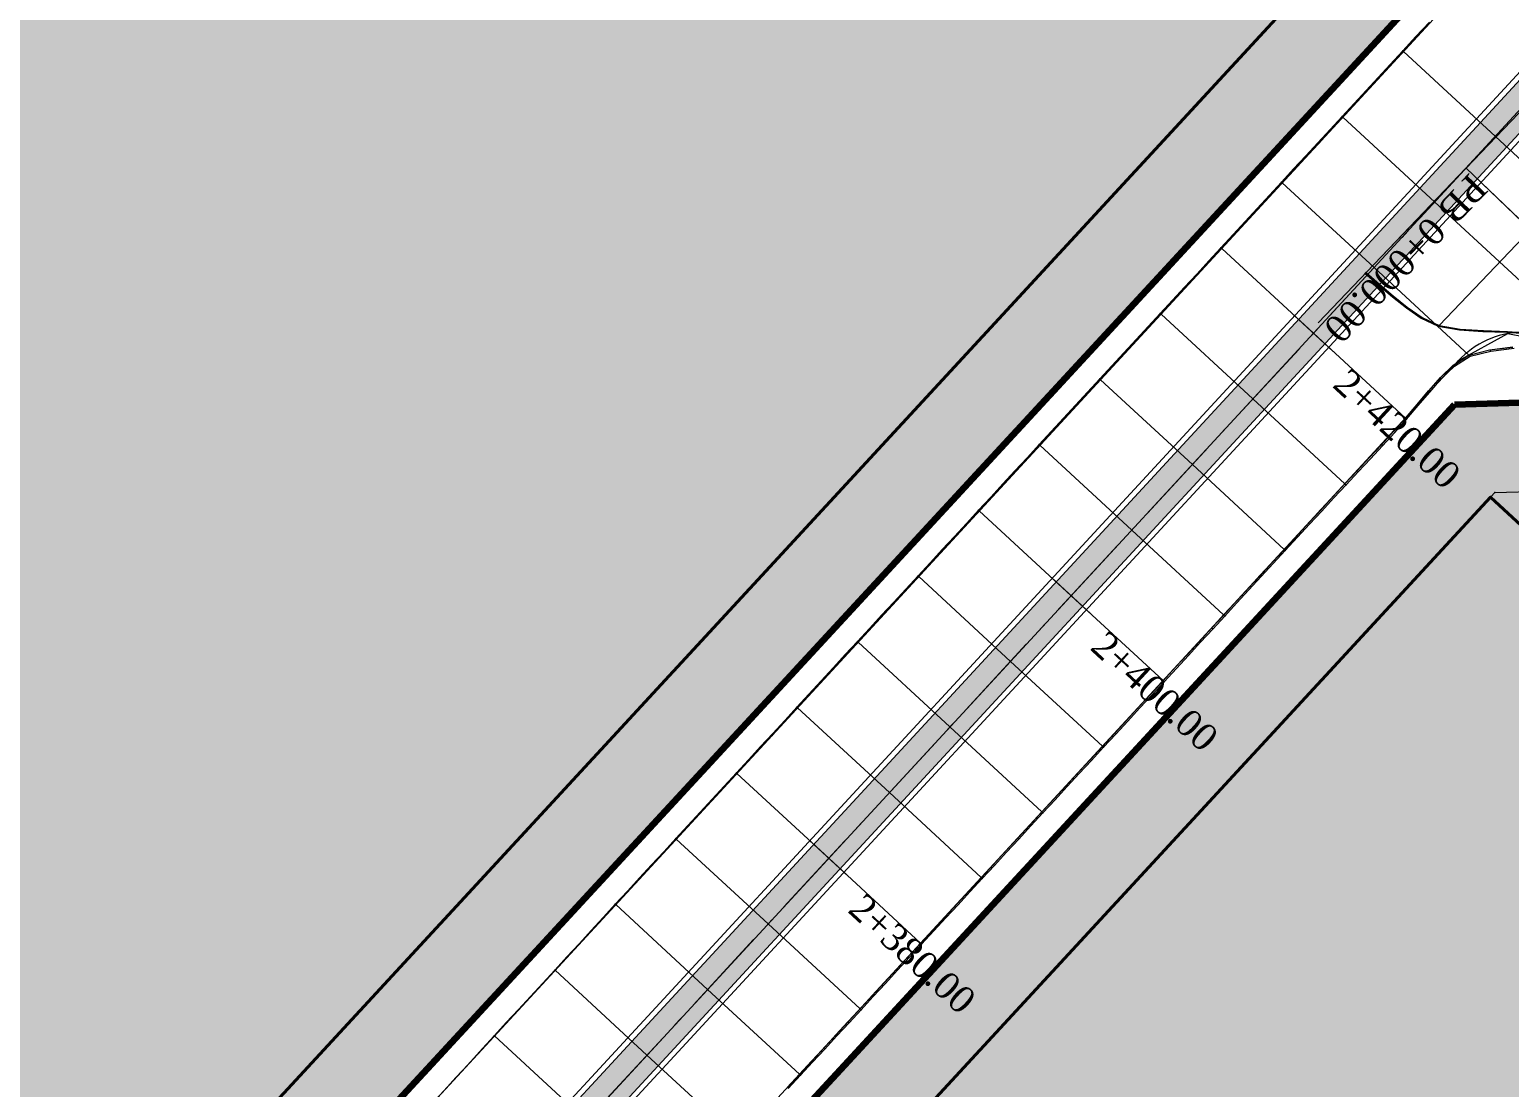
# Model space of a CAD drawing. Header units: metres. Extents: x 478603 to 489313, y 4282657 to 4289463.
# Drawn here: x 480173.4 to 480256.2, y 4286825.9 to 4286885.1 of the extents above; entities that cross this region are included whole.
import ezdxf

# ---------------------------------------------------------------- set-up
doc = ezdxf.new("R2010")
doc.units = ezdxf.units.M
for name, color, linetype, lineweight in [('ADAKENARI', 18, 'Continuous', 0), ('EKS_2', 5, 'Continuous', 0), ('EKS_6', 5, 'Continuous', 0), ('EKSENLER', 3, 'Continuous', 0), ('HDA_2', 30, 'Continuous', 0), ('HDA_6', 30, 'Continuous', 0), ('HDO_2', 30, 'Continuous', 0), ('KALDIRIM', 11, 'Continuous', 0), ('KYA_2', 1, 'Continuous', 20), ('KYA_6', 1, 'Continuous', 20), ('KYO_2', 1, 'Continuous', 20), ('P_ALAN', 143, 'Continuous', 0), ('P_U_KNL', 143, 'Continuous', 0), ('PARSEL_ALAN', 254, 'Continuous', 0), ('PARSEL_SERA_ALAN', 9, 'Continuous', 40), ('PL_ALİNMAN', 1, 'Continuous', 0), ('PL_ENKESIT', 1, 'Continuous', 0), ('PL_KM', 4, 'Continuous', 0), ('PL_KMYAZI', 30, 'Continuous', 0), ('PL_TOTFKM', 7, 'Continuous', 0), ('RAKORDMAN', 3, 'Continuous', 0), ('SEV_KYA_HDA', 3, 'Continuous', 0), ('SEV_KYO_HDO', 3, 'Continuous', 0), ('SNR_YAPIYAK', 18, 'Continuous', 0), ('YKA_2', 33, 'Continuous', 0), ('YKA_6', 33, 'Continuous', 0), ('YKO_2', 33, 'Continuous', 0)]:
    doc.layers.add(name, color=color, linetype=linetype, lineweight=lineweight)
doc.styles.get("Standard").update_dxf_attribs({"font": 'times.ttf'})

msp = doc.modelspace()

# ---------------------------------------------------------------- hatches: boundary and pattern name
at = {"layer": 'P_ALAN'}
msp.add_hatch(color=256, dxfattribs=at).paths.add_polyline_path([(479966.483, 4286601.829), (479972.056, 4286602.26), (479977.621, 4286603.093), (479983.113, 4286604.319), (479988.503, 4286605.933), (479993.765, 4286607.926), (479998.872, 4286610.289), (480003.797, 4286613.01), (480008.517, 4286616.074), (480013.006, 4286619.467), (480017.243, 4286623.17), (480021.217, 4286627.178), (480093.779, 4286705.763), (480549.809, 4287199.572), (480551.173, 4287201.101), (480552.477, 4287202.669), (480553.727, 4287204.282), (480554.92, 4287205.937), (480556.055, 4287207.632), (480557.131, 4287209.365), (480558.146, 4287211.135), (480559.099, 4287212.939), (480560.883, 4287212.034), (480560.88, 4287212.027), (480559.898, 4287210.17), (480558.848, 4287208.34), (480557.736, 4287206.548), (480556.562, 4287204.795), (480555.329, 4287203.084), (480554.037, 4287201.417), (480552.688, 4287199.795), (480551.29, 4287198.228), (480095.248, 4286704.406), (480022.662, 4286625.795), (480018.612, 4286621.711), (480014.269, 4286617.914), (480009.666, 4286614.435), (480004.827, 4286611.294), (479999.776, 4286608.504), (479994.54, 4286606.081), (479989.145, 4286604.037), (479983.618, 4286602.382), (479977.987, 4286601.125), (479972.281, 4286600.272), (479966.534, 4286599.827)])
msp.add_hatch(color=256, dxfattribs=at).paths.add_polyline_path([(479966.483, 4286601.829), (479972.056, 4286602.26), (479977.621, 4286603.093), (479983.113, 4286604.319), (479988.503, 4286605.933), (479993.765, 4286607.926), (479998.872, 4286610.289), (480003.797, 4286613.01), (480008.517, 4286616.074), (480013.006, 4286619.467), (480017.243, 4286623.17), (480021.217, 4286627.178), (480093.779, 4286705.763), (480549.809, 4287199.572), (480551.173, 4287201.101), (480552.477, 4287202.669), (480553.727, 4287204.282), (480554.92, 4287205.937), (480556.055, 4287207.632), (480557.131, 4287209.365), (480558.146, 4287211.135), (480559.099, 4287212.939), (480560.883, 4287212.034), (480560.88, 4287212.027), (480559.898, 4287210.17), (480558.848, 4287208.34), (480557.736, 4287206.548), (480556.562, 4287204.795), (480555.329, 4287203.084), (480554.037, 4287201.417), (480552.688, 4287199.795), (480551.29, 4287198.228), (480095.248, 4286704.406), (480022.662, 4286625.795), (480018.612, 4286621.711), (480014.269, 4286617.914), (480009.666, 4286614.435), (480004.827, 4286611.294), (479999.776, 4286608.504), (479994.54, 4286606.081), (479989.145, 4286604.037), (479983.618, 4286602.382), (479977.987, 4286601.125), (479972.281, 4286600.272), (479966.534, 4286599.827)])
at = {"layer": 'PARSEL_ALAN'}
for points in [[(480078.311, 4286699.837), (479971.142, 4286804.883), (480142.648, 4286990.601), (480251.027, 4286886.865), (480240.849, 4286875.844)], [(480169.869, 4286557.575), (480063.817, 4286659.084), (480253.132, 4286864.087), (480260.136, 4286864.303), (480362.619, 4286766.297)]]:
    msp.add_hatch(color=256, dxfattribs=at).paths.add_polyline_path(points)
at = {"layer": 'PARSEL_SERA_ALAN'}
for points in [[(480081.196, 4286710.331), (479978.344, 4286805.312), (480141.169, 4286981.63), (480174.229, 4286951.1), (480244.021, 4286886.649), (480237.508, 4286879.596)], [(480353.89, 4286767.722), (480170.712, 4286569.365), (480071.974, 4286660.547), (480255.152, 4286858.905)]]:
    msp.add_hatch(color=256, dxfattribs=at).paths.add_polyline_path(points)

# ---------------------------------------------------------------- linework, layer by layer
at = {"layer": 'ADAKENARI', "lineweight": 200}
for p, q in [((480251.027, 4286886.865), (480018.861, 4286635.461)), ((480010.797, 4286601.67), (480253.132, 4286864.087))]:
    msp.add_line(p, q, dxfattribs=at)
at = {"layer": 'ADAKENARI', "lineweight": 100}
msp.add_line((480253.132, 4286864.087), (480260.136, 4286864.303), dxfattribs=at)
at = {"layer": 'EKS_2'}
for p in [(480255.418, 4286879.091, 960.669), (480252.026, 4286875.418, 960.596), (480248.634, 4286871.745, 960.524), (480245.242, 4286868.071, 960.452), (480241.849, 4286864.398, 960.38), (480238.457, 4286860.725, 960.308), (480235.065, 4286857.051, 960.235), (480231.673, 4286853.378, 960.163), (480228.281, 4286849.705, 960.091), (480224.888, 4286846.032, 960.019), (480221.496, 4286842.358, 959.947), (480218.104, 4286838.685, 959.874), (480214.712, 4286835.012, 959.802), (480211.32, 4286831.338, 959.73), (480207.927, 4286827.665, 959.658)]:
    msp.add_point(p, dxfattribs=at)
at = {"layer": 'EKS_6'}
msp.add_point((480253.776, 4286877.312, 960.63), dxfattribs=at)
at = {"layer": 'EKSENLER'}
for p, q in [((480022.239, 4286626.59), (480259.349, 4286883.348)), ((480253.776, 4286877.312), (480495.802, 4286645.653))]:
    msp.add_line(p, q, dxfattribs=at)
at = {"layer": 'HDA_2'}
msp.add_polyline3d([(480215.791, 4286825.848, 959.525), (480216.47, 4286826.583, 959.54), (480217.148, 4286827.317, 959.554), (480217.826, 4286828.052, 959.569), (480218.505, 4286828.787, 959.583), (480219.183, 4286829.521, 959.598), (480219.862, 4286830.256, 959.612), (480220.54, 4286830.991, 959.627), (480221.219, 4286831.725, 959.641), (480221.897, 4286832.46, 959.655), (480222.576, 4286833.195, 959.67), (480223.254, 4286833.929, 959.684), (480223.932, 4286834.664, 959.699), (480224.611, 4286835.398, 959.713), (480225.289, 4286836.133, 959.728), (480225.968, 4286836.868, 959.742), (480226.646, 4286837.602, 959.757), (480227.325, 4286838.337, 959.771), (480228.003, 4286839.072, 959.785), (480228.681, 4286839.806, 959.8), (480229.36, 4286840.541, 959.814), (480230.038, 4286841.276, 959.829), (480230.717, 4286842.01, 959.843), (480231.395, 4286842.745, 959.858), (480232.074, 4286843.48, 959.872), (480232.752, 4286844.214, 959.886), (480233.431, 4286844.949, 959.901), (480234.109, 4286845.684, 959.915), (480234.787, 4286846.418, 959.93), (480235.466, 4286847.153, 959.944), (480236.144, 4286847.888, 959.959), (480236.823, 4286848.622, 959.973), (480237.501, 4286849.357, 959.988), (480238.18, 4286850.092, 960.002), (480238.858, 4286850.826, 960.016), (480239.536, 4286851.561, 960.031), (480240.215, 4286852.296, 960.045), (480240.893, 4286853.03, 960.06), (480241.572, 4286853.765, 960.074), (480242.25, 4286854.499, 960.089), (480242.929, 4286855.234, 960.103), (480243.607, 4286855.969, 960.118), (480244.285, 4286856.704, 960.132), (480244.963, 4286857.439, 960.146), (480245.641, 4286858.174, 960.161), (480246.32, 4286858.909, 960.175), (480246.999, 4286859.642, 960.19), (480247.681, 4286860.374, 960.204), (480248.364, 4286861.104, 960.219), (480249.046, 4286861.836, 960.233), (480249.724, 4286862.571, 960.247), (480250.391, 4286863.315, 960.262), (480251.041, 4286864.076, 960.275), (480251.687, 4286864.841, 960.289), (480252.35, 4286865.589, 960.302), (480253.068, 4286866.287, 960.316), (480253.94, 4286866.844, 960.33), (480255.096, 4286867.14, 960.329), (480256.399, 4286867.3, 960.328)], dxfattribs=at)
for p in [(480253.94, 4286866.844, 960.33), (480250.391, 4286863.315, 960.262), (480246.999, 4286859.642, 960.19), (480243.607, 4286855.969, 960.118), (480240.215, 4286852.296, 960.045), (480236.823, 4286848.622, 959.973), (480233.431, 4286844.949, 959.901), (480230.038, 4286841.276, 959.829), (480226.646, 4286837.602, 959.757), (480223.254, 4286833.929, 959.684), (480219.862, 4286830.256, 959.612), (480216.47, 4286826.583, 959.54)]:
    msp.add_point(p, dxfattribs=at)
at = {"layer": 'HDA_6'}
msp.add_polyline3d([(480248.175, 4286871.461, 960.418), (480248.933, 4286870.807, 960.456), (480249.698, 4286870.16, 960.493), (480250.479, 4286869.529, 960.531), (480251.306, 4286868.948, 960.569), (480252.26, 4286868.498, 960.608), (480253.446, 4286868.291, 960.657), (480254.754, 4286868.211, 960.709), (480256.09, 4286868.161, 960.763), (480257.394, 4286868.077, 960.815)], dxfattribs=at)
for p in [(480248.175, 4286871.461, 960.418), (480252.26, 4286868.498, 960.608)]:
    msp.add_point(p, dxfattribs=at)
at = {"layer": 'HDO_2'}
msp.add_polyline3d([(480198.356, 4286827.633, 959.417), (480199.385, 4286828.748, 959.396), (480200.064, 4286829.482, 959.41), (480200.742, 4286830.217, 959.424), (480201.421, 4286830.952, 959.439), (480202.099, 4286831.686, 959.453), (480202.777, 4286832.421, 959.468), (480203.456, 4286833.156, 959.482), (480204.134, 4286833.89, 959.497), (480204.813, 4286834.625, 959.511), (480205.491, 4286835.36, 959.525), (480206.17, 4286836.094, 959.54), (480206.848, 4286836.829, 959.554), (480207.527, 4286837.564, 959.569), (480208.205, 4286838.298, 959.583), (480208.883, 4286839.033, 959.598), (480209.562, 4286839.768, 959.612), (480210.24, 4286840.502, 959.627), (480210.919, 4286841.237, 959.641), (480211.597, 4286841.972, 959.655), (480212.276, 4286842.706, 959.67), (480212.954, 4286843.441, 959.684), (480213.632, 4286844.176, 959.699), (480214.311, 4286844.91, 959.713), (480214.989, 4286845.645, 959.728), (480215.668, 4286846.379, 959.742), (480216.346, 4286847.114, 959.757), (480217.025, 4286847.849, 959.771), (480217.703, 4286848.583, 959.785), (480218.382, 4286849.318, 959.8), (480219.06, 4286850.053, 959.814), (480219.738, 4286850.787, 959.829), (480220.417, 4286851.522, 959.843), (480221.095, 4286852.257, 959.858), (480221.774, 4286852.991, 959.872), (480222.452, 4286853.726, 959.886), (480223.131, 4286854.461, 959.901), (480223.809, 4286855.195, 959.915), (480224.487, 4286855.93, 959.93), (480225.166, 4286856.665, 959.944), (480225.844, 4286857.399, 959.959), (480226.523, 4286858.134, 959.973), (480227.201, 4286858.869, 959.988), (480227.88, 4286859.603, 960.002), (480228.558, 4286860.338, 960.016), (480229.237, 4286861.073, 960.031), (480229.915, 4286861.807, 960.045), (480230.593, 4286862.542, 960.06), (480231.272, 4286863.277, 960.074), (480231.95, 4286864.011, 960.089), (480232.629, 4286864.746, 960.103), (480233.307, 4286865.481, 960.118), (480233.986, 4286866.215, 960.132), (480234.664, 4286866.95, 960.146), (480235.343, 4286867.685, 960.161), (480236.021, 4286868.419, 960.175), (480236.699, 4286869.154, 960.19), (480237.378, 4286869.889, 960.204), (480238.056, 4286870.623, 960.219), (480238.735, 4286871.358, 960.233), (480239.413, 4286872.093, 960.247), (480240.092, 4286872.827, 960.262), (480240.77, 4286873.562, 960.276), (480241.448, 4286874.296, 960.291), (480242.127, 4286875.031, 960.305), (480242.805, 4286875.765, 960.32), (480243.484, 4286876.5, 960.334), (480244.163, 4286877.236, 960.349), (480244.843, 4286877.972, 960.363), (480245.522, 4286878.707, 960.378), (480246.2, 4286879.442, 960.392), (480246.876, 4286880.174, 960.406), (480247.547, 4286880.901, 960.421), (480248.217, 4286881.626, 960.435), (480248.889, 4286882.353, 960.449), (480249.568, 4286883.089, 960.464), (480250.268, 4286883.847, 960.479), (480251.006, 4286884.646, 960.494), (480251.758, 4286885.46, 960.51)], dxfattribs=at)
for p in [(480250.268, 4286883.847, 960.479), (480246.876, 4286880.174, 960.406), (480243.484, 4286876.5, 960.334), (480240.092, 4286872.827, 960.262), (480236.699, 4286869.154, 960.19), (480233.307, 4286865.481, 960.118), (480229.915, 4286861.807, 960.045), (480226.523, 4286858.134, 959.973), (480223.131, 4286854.461, 959.901), (480219.738, 4286850.787, 959.829), (480216.346, 4286847.114, 959.757), (480212.954, 4286843.441, 959.684), (480209.562, 4286839.768, 959.612), (480206.17, 4286836.094, 959.54), (480202.777, 4286832.421, 959.468), (480199.385, 4286828.748, 959.396)]:
    msp.add_point(p, dxfattribs=at)
at = {"layer": 'KALDIRIM'}
for p, q in [((480017.096, 4286631.339), (480254.207, 4286888.097)), ((480010.828, 4286603.916), (480253.344, 4286866.528))]:
    msp.add_line(p, q, dxfattribs=at)
msp.add_arc((480257.017, 4286863.135), 5, 46.25374, 137.27827, dxfattribs=at)
at = {"layer": 'KYA_2'}
msp.add_polyline3d([(480215.84, 4286825.803, 960.19), (480216.521, 4286826.535, 960.235), (480217.2, 4286827.269, 960.259), (480217.88, 4286828.003, 960.282), (480218.559, 4286828.737, 960.306), (480219.238, 4286829.471, 960.33), (480219.916, 4286830.206, 960.353), (480220.594, 4286830.941, 960.354), (480221.271, 4286831.677, 960.355), (480221.948, 4286832.412, 960.356), (480222.626, 4286833.148, 960.357), (480223.303, 4286833.883, 960.358), (480223.982, 4286834.618, 960.38), (480224.661, 4286835.352, 960.401), (480225.34, 4286836.086, 960.422), (480226.019, 4286836.82, 960.444), (480226.698, 4286837.554, 960.465), (480227.377, 4286838.288, 960.49), (480228.057, 4286839.022, 960.516), (480228.736, 4286839.756, 960.541), (480229.415, 4286840.49, 960.567), (480230.094, 4286841.224, 960.592), (480230.773, 4286841.958, 960.609), (480231.452, 4286842.693, 960.626), (480232.13, 4286843.427, 960.643), (480232.809, 4286844.162, 960.66), (480233.488, 4286844.896, 960.677), (480234.166, 4286845.631, 960.699), (480234.845, 4286846.365, 960.72), (480235.525, 4286847.099, 960.742), (480236.204, 4286847.833, 960.763), (480236.882, 4286848.567, 960.784), (480237.561, 4286849.302, 960.794), (480238.239, 4286850.037, 960.805), (480238.917, 4286850.772, 960.815), (480239.595, 4286851.507, 960.825), (480240.273, 4286852.242, 960.835), (480240.951, 4286852.977, 960.839), (480241.628, 4286853.713, 960.844), (480242.306, 4286854.448, 960.849), (480242.983, 4286855.184, 960.853), (480243.661, 4286855.919, 960.858), (480244.341, 4286856.653, 960.892), (480245.02, 4286857.386, 960.927), (480245.7, 4286858.12, 960.961), (480246.38, 4286858.853, 960.995), (480247.061, 4286859.585, 961.03), (480247.743, 4286860.316, 961.044), (480248.426, 4286861.047, 961.057), (480249.108, 4286861.779, 961.071), (480249.785, 4286862.514, 961.085), (480250.453, 4286863.259, 961.099), (480251.102, 4286864.02, 961.115), (480251.748, 4286864.784, 961.13), (480252.411, 4286865.533, 961.145), (480253.129, 4286866.231, 961.161), (480254.003, 4286866.787, 961.176), (480255.162, 4286867.079, 961.232), (480256.469, 4286867.235, 961.294)], dxfattribs=at)
for p in [(480254.003, 4286866.787, 961.176), (480250.453, 4286863.259, 961.099), (480247.061, 4286859.585, 961.03), (480243.661, 4286855.919, 960.858), (480240.273, 4286852.242, 960.835), (480236.882, 4286848.567, 960.784), (480233.488, 4286844.896, 960.677), (480230.094, 4286841.224, 960.592), (480226.698, 4286837.554, 960.465), (480223.303, 4286833.883, 960.358), (480219.916, 4286830.206, 960.353), (480216.521, 4286826.535, 960.235)]:
    msp.add_point(p, dxfattribs=at)
at = {"layer": 'KYA_6'}
msp.add_polyline3d([(480248.135, 4286871.42, 960.992), (480248.895, 4286870.767, 961.012), (480249.661, 4286870.121, 961.033), (480250.443, 4286869.492, 961.053), (480251.272, 4286868.912, 961.074), (480252.226, 4286868.463, 961.095), (480253.413, 4286868.256, 961.149), (480254.72, 4286868.175, 961.208), (480256.055, 4286868.125, 961.268), (480257.359, 4286868.04, 961.326)], dxfattribs=at)
for p in [(480248.135, 4286871.42, 960.992), (480252.226, 4286868.463, 961.095)]:
    msp.add_point(p, dxfattribs=at)
at = {"layer": 'KYO_2'}
msp.add_polyline3d([(480196.103, 4286825.179, 959.375), (480196.756, 4286825.89, 959.388), (480197.41, 4286826.603, 959.399), (480198.064, 4286827.315, 959.411), (480198.721, 4286828.03, 959.424), (480199.382, 4286828.75, 959.436), (480200.054, 4286829.481, 959.467), (480200.731, 4286830.216, 959.498), (480201.41, 4286830.954, 959.529), (480202.09, 4286831.692, 959.56), (480202.768, 4286832.429, 959.591), (480203.446, 4286833.166, 959.626), (480204.123, 4286833.902, 959.66), (480204.8, 4286834.638, 959.695), (480205.476, 4286835.374, 959.73), (480206.153, 4286836.11, 959.764), (480206.831, 4286836.845, 959.788), (480207.508, 4286837.58, 959.812), (480208.186, 4286838.316, 959.836), (480208.864, 4286839.051, 959.86), (480209.542, 4286839.786, 959.884), (480210.22, 4286840.521, 959.902), (480210.898, 4286841.256, 959.92), (480211.577, 4286841.99, 959.938), (480212.255, 4286842.725, 959.956), (480212.933, 4286843.461, 959.974), (480213.61, 4286844.196, 960.009), (480214.287, 4286844.932, 960.044), (480214.964, 4286845.669, 960.079), (480215.64, 4286846.405, 960.114), (480216.317, 4286847.141, 960.149), (480216.995, 4286847.876, 960.171), (480217.673, 4286848.612, 960.192), (480218.351, 4286849.347, 960.213), (480219.029, 4286850.082, 960.235), (480219.707, 4286850.816, 960.256), (480220.386, 4286851.551, 960.266), (480221.065, 4286852.285, 960.275), (480221.744, 4286853.019, 960.285), (480222.422, 4286853.753, 960.294), (480223.101, 4286854.488, 960.304), (480223.779, 4286855.223, 960.33), (480224.456, 4286855.959, 960.356), (480225.134, 4286856.694, 960.382), (480225.811, 4286857.43, 960.408), (480226.489, 4286858.165, 960.434), (480227.167, 4286858.9, 960.454), (480227.845, 4286859.636, 960.475), (480228.523, 4286860.371, 960.495), (480229.201, 4286861.106, 960.515), (480229.879, 4286861.841, 960.535), (480230.557, 4286862.576, 960.555), (480231.235, 4286863.311, 960.575), (480231.913, 4286864.046, 960.594), (480232.591, 4286864.781, 960.614), (480233.269, 4286865.516, 960.633), (480233.948, 4286866.25, 960.64), (480234.627, 4286866.984, 960.646), (480235.306, 4286867.718, 960.652), (480235.985, 4286868.452, 960.659), (480236.664, 4286869.186, 960.665), (480237.343, 4286869.921, 960.678), (480238.022, 4286870.655, 960.691), (480238.7, 4286871.39, 960.704), (480239.379, 4286872.124, 960.717), (480240.057, 4286872.859, 960.73), (480240.735, 4286873.594, 960.749), (480241.413, 4286874.329, 960.769), (480242.091, 4286875.064, 960.788), (480242.769, 4286875.799, 960.807), (480243.448, 4286876.534, 960.827), (480244.127, 4286877.27, 960.841), (480244.806, 4286878.005, 960.855), (480245.485, 4286878.741, 960.869), (480246.164, 4286879.475, 960.883), (480246.84, 4286880.207, 960.897), (480247.512, 4286880.934, 960.903), (480248.182, 4286881.658, 960.909), (480248.855, 4286882.385, 960.915), (480249.534, 4286883.12, 960.921), (480250.235, 4286883.877, 960.927), (480250.974, 4286884.676, 960.931), (480251.726, 4286885.489, 960.934)], dxfattribs=at)
for p in [(480250.235, 4286883.877, 960.927), (480246.84, 4286880.207, 960.897), (480243.448, 4286876.534, 960.827), (480240.057, 4286872.859, 960.73), (480236.664, 4286869.186, 960.665), (480233.269, 4286865.516, 960.633), (480229.879, 4286861.841, 960.535), (480226.489, 4286858.165, 960.434), (480223.101, 4286854.488, 960.304), (480219.707, 4286850.816, 960.256), (480216.317, 4286847.141, 960.149), (480212.933, 4286843.461, 959.974), (480209.542, 4286839.786, 959.884), (480206.153, 4286836.11, 959.764), (480202.768, 4286832.429, 959.591), (480199.382, 4286828.75, 959.436)]:
    msp.add_point(p, dxfattribs=at)
at = {"layer": 'P_ALAN'}
for points in [[(480584.192, 4287241.184, 0), (480580.114, 4287238.205, 0), (480576.306, 4287234.889, 0), (480572.796, 4287231.259, 0), (480569.608, 4287227.342, 0), (480566.768, 4287223.166, 0), (480564.284, 4287218.745, 0), (480560.883, 4287212.034, 0), (480560.88, 4287212.027, 0), (480559.898, 4287210.17, 0), (480558.848, 4287208.34, 0), (480557.736, 4287206.548, 0), (480556.562, 4287204.795, 0), (480555.329, 4287203.084, 0), (480554.037, 4287201.417, 0), (480552.688, 4287199.795, 0), (480551.29, 4287198.228, 0), (480095.248, 4286704.406, 0)], [(480584.192, 4287241.184, 0), (480580.114, 4287238.205, 0), (480576.306, 4287234.889, 0), (480572.796, 4287231.259, 0), (480569.608, 4287227.342, 0), (480566.768, 4287223.166, 0), (480564.284, 4287218.745, 0), (480560.883, 4287212.034, 0), (480560.88, 4287212.027, 0), (480559.898, 4287210.17, 0), (480558.848, 4287208.34, 0), (480557.736, 4287206.548, 0), (480556.562, 4287204.795, 0), (480555.329, 4287203.084, 0), (480554.037, 4287201.417, 0), (480552.688, 4287199.795, 0), (480551.29, 4287198.228, 0), (480095.248, 4286704.406, 0)], [(480093.779, 4286705.763, 0), (480549.809, 4287199.572, 0), (480551.173, 4287201.101, 0), (480552.477, 4287202.669, 0), (480553.727, 4287204.282, 0), (480554.92, 4287205.937, 0), (480556.055, 4287207.632, 0), (480557.131, 4287209.365, 0), (480558.146, 4287211.135, 0), (480559.099, 4287212.939, 0), (480558.146, 4287211.135, 0)], [(480093.779, 4286705.763, 0), (480549.809, 4287199.572, 0), (480551.173, 4287201.101, 0), (480552.477, 4287202.669, 0), (480553.727, 4287204.282, 0), (480554.92, 4287205.937, 0), (480556.055, 4287207.632, 0), (480557.131, 4287209.365, 0), (480558.146, 4287211.135, 0), (480559.099, 4287212.939, 0), (480560.883, 4287212.034, 0), (480560.88, 4287212.027, 0), (480559.898, 4287210.17, 0), (480558.848, 4287208.34, 0), (480557.736, 4287206.548, 0), (480556.562, 4287204.795, 0), (480555.329, 4287203.084, 0), (480554.037, 4287201.417, 0), (480552.688, 4287199.795, 0), (480551.29, 4287198.228, 0), (480095.248, 4286704.406, 0)], [(480093.779, 4286705.763, 0), (480549.809, 4287199.572, 0), (480551.173, 4287201.101, 0), (480552.477, 4287202.669, 0), (480553.727, 4287204.282, 0), (480554.92, 4287205.937, 0), (480556.055, 4287207.632, 0), (480557.131, 4287209.365, 0), (480558.146, 4287211.135, 0), (480559.099, 4287212.939, 0), (480560.883, 4287212.034, 0), (480560.88, 4287212.027, 0), (480559.898, 4287210.17, 0), (480558.848, 4287208.34, 0), (480557.736, 4287206.548, 0), (480556.562, 4287204.795, 0), (480555.329, 4287203.084, 0), (480554.037, 4287201.417, 0), (480552.688, 4287199.795, 0), (480551.29, 4287198.228, 0), (480095.248, 4286704.406, 0)], [(480093.779, 4286705.763, 0), (480549.809, 4287199.572, 0), (480551.173, 4287201.101, 0), (480552.477, 4287202.669, 0), (480553.727, 4287204.282, 0), (480554.92, 4287205.937, 0), (480556.055, 4287207.632, 0), (480557.131, 4287209.365, 0), (480558.146, 4287211.135, 0), (480559.099, 4287212.939, 0), (480558.146, 4287211.135, 0)], [(480093.779, 4286705.763, 0), (480549.809, 4287199.572, 0), (480551.173, 4287201.101, 0), (480552.477, 4287202.669, 0), (480553.727, 4287204.282, 0), (480554.92, 4287205.937, 0), (480556.055, 4287207.632, 0), (480557.131, 4287209.365, 0), (480558.146, 4287211.135, 0), (480559.099, 4287212.939, 0), (480560.883, 4287212.034, 0), (480560.88, 4287212.027, 0), (480559.898, 4287210.17, 0), (480558.848, 4287208.34, 0), (480557.736, 4287206.548, 0), (480556.562, 4287204.795, 0), (480555.329, 4287203.084, 0), (480554.037, 4287201.417, 0), (480552.688, 4287199.795, 0), (480551.29, 4287198.228, 0), (480095.248, 4286704.406, 0)], [(480093.779, 4286705.763, 0), (480549.809, 4287199.572, 0), (480551.173, 4287201.101, 0), (480552.477, 4287202.669, 0), (480553.727, 4287204.282, 0), (480554.92, 4287205.937, 0), (480556.055, 4287207.632, 0), (480557.131, 4287209.365, 0), (480558.146, 4287211.135, 0), (480559.099, 4287212.939, 0), (480560.883, 4287212.034, 0), (480560.88, 4287212.027, 0), (480559.898, 4287210.17, 0), (480558.848, 4287208.34, 0), (480557.736, 4287206.548, 0), (480556.562, 4287204.795, 0), (480555.329, 4287203.084, 0), (480554.037, 4287201.417, 0), (480552.688, 4287199.795, 0), (480551.29, 4287198.228, 0), (480095.248, 4286704.406, 0)]]:
    msp.add_polyline3d(points, dxfattribs=at)
at = {"layer": 'P_U_KNL'}
for points in [[(480558.832, 4287213.074, 0), (480557.883, 4287211.28, 0), (480556.873, 4287209.519, 0), (480555.803, 4287207.795, 0), (480554.673, 4287206.108, 0), (480553.486, 4287204.462, 0), (480552.243, 4287202.857, 0), (480550.945, 4287201.297, 0), (480549.587, 4287199.773, 0), (480093.558, 4286705.967, 0), (480021, 4286627.386, 0), (480017.037, 4286623.389, 0), (480012.817, 4286619.699, 0), (480008.344, 4286616.32, 0), (480003.643, 4286613.267, 0), (479998.736, 4286610.557, 0), (479993.649, 4286608.203, 0), (479988.407, 4286606.217, 0), (479983.037, 4286604.609, 0), (479977.566, 4286603.388, 0), (479972.022, 4286602.559, 0), (479966.475, 4286602.13, 0)], [(480559.099, 4287212.939, 0), (480558.146, 4287211.135, 0), (480557.131, 4287209.365, 0), (480556.055, 4287207.632, 0), (480554.92, 4287205.937, 0), (480553.727, 4287204.282, 0), (480552.477, 4287202.669, 0), (480551.173, 4287201.101, 0), (480549.809, 4287199.572, 0), (480093.779, 4286705.763, 0), (480021.217, 4286627.178, 0), (480017.243, 4286623.17, 0), (480013.006, 4286619.467, 0), (480008.517, 4286616.074, 0), (480003.797, 4286613.01, 0), (479998.872, 4286610.289, 0), (479993.765, 4286607.926, 0), (479988.503, 4286605.933, 0), (479983.113, 4286604.319, 0), (479977.621, 4286603.093, 0), (479972.056, 4286602.26, 0), (479966.483, 4286601.829, 0)], [(480559.099, 4287212.939, 0), (480558.146, 4287211.135, 0), (480557.131, 4287209.365, 0), (480556.055, 4287207.632, 0), (480554.92, 4287205.937, 0), (480553.727, 4287204.282, 0), (480552.477, 4287202.669, 0), (480551.173, 4287201.101, 0), (480549.809, 4287199.572, 0), (480093.779, 4286705.763, 0), (480021.217, 4286627.178, 0), (480017.243, 4286623.17, 0), (480013.006, 4286619.467, 0), (480008.517, 4286616.074, 0), (480003.797, 4286613.01, 0), (479998.872, 4286610.289, 0), (479993.765, 4286607.926, 0), (479988.503, 4286605.933, 0), (479983.113, 4286604.319, 0), (479977.621, 4286603.093, 0), (479972.056, 4286602.26, 0), (479966.483, 4286601.829, 0)], [(480560.883, 4287212.034, 0), (480560.88, 4287212.027, 0), (480559.898, 4287210.17, 0), (480558.848, 4287208.34, 0), (480557.736, 4287206.548, 0), (480556.562, 4287204.795, 0), (480555.329, 4287203.084, 0), (480554.037, 4287201.417, 0), (480552.688, 4287199.795, 0), (480551.29, 4287198.228, 0), (480095.248, 4286704.406, 0), (480022.662, 4286625.795, 0), (480018.612, 4286621.711, 0), (480014.269, 4286617.914, 0), (480009.666, 4286614.435, 0), (480004.827, 4286611.294, 0), (479999.776, 4286608.504, 0), (479994.54, 4286606.081, 0), (479989.145, 4286604.037, 0), (479983.618, 4286602.382, 0), (479977.987, 4286601.125, 0), (479972.281, 4286600.272, 0), (479966.534, 4286599.827, 0)], [(480561.151, 4287211.899, 0), (480561.146, 4287211.889, 0), (480560.161, 4287210.025, 0), (480559.106, 4287208.186, 0), (480557.988, 4287206.385, 0), (480556.809, 4287204.624, 0), (480555.569, 4287202.905, 0), (480554.271, 4287201.229, 0), (480552.915, 4287199.599, 0), (480551.512, 4287198.026, 0), (480095.468, 4286704.203, 0), (480022.879, 4286625.588, 0), (480018.818, 4286621.492, 0), (480014.458, 4286617.681, 0), (480009.838, 4286614.19, 0), (480004.981, 4286611.036, 0), (479999.912, 4286608.236, 0), (479994.657, 4286605.804, 0), (479989.241, 4286603.753, 0), (479983.694, 4286602.092, 0), (479978.042, 4286600.83, 0), (479972.315, 4286599.974, 0), (479966.541, 4286599.527, 0)]]:
    msp.add_polyline3d(points, dxfattribs=at)
at = {"layer": 'PARSEL_ALAN'}
for points in [[(480078.311, 4286699.837, 949.453), (479971.142, 4286804.883, 942.48), (480142.648, 4286990.601, 956.037), (480251.027, 4286886.865, 960.694), (480240.849, 4286875.844, 960.745), (480078.311, 4286699.837, 949.453)], [(480078.311, 4286699.837, 0), (479971.142, 4286804.883, 0), (480142.648, 4286990.601, 0), (480251.027, 4286886.865, 0), (480240.849, 4286875.844, 0), (480078.311, 4286699.837, 0)], [(480169.869, 4286557.575, 960.856), (480063.817, 4286659.084, 952.12), (480253.132, 4286864.087, 961.19), (480260.136, 4286864.303, 961.547), (480362.619, 4286766.297, 966.888), (480169.869, 4286557.575, 960.856)], [(480169.869, 4286557.575, 0), (480063.817, 4286659.084, 0), (480253.132, 4286864.087, 0), (480260.136, 4286864.303, 0), (480362.619, 4286766.297, 0), (480169.869, 4286557.575, 0)]]:
    msp.add_polyline3d(points, close=True, dxfattribs=at)
at = {"layer": 'PARSEL_SERA_ALAN'}
for points in [[(480081.196, 4286710.331, 0), (479978.344, 4286805.312, 0), (480141.169, 4286981.63, 0), (480174.229, 4286951.1, 0), (480244.021, 4286886.649, 0), (480237.508, 4286879.596, 0), (480081.196, 4286710.331, 0)], [(480081.196, 4286710.331, 0), (479978.344, 4286805.312, 0), (480141.169, 4286981.63, 0), (480174.229, 4286951.1, 0), (480244.021, 4286886.649, 0), (480237.508, 4286879.596, 0), (480081.196, 4286710.331, 0)], [(480353.89, 4286767.722, 0), (480170.712, 4286569.365, 0), (480071.974, 4286660.547, 0), (480255.152, 4286858.905, 0), (480353.89, 4286767.722, 0)], [(480353.89, 4286767.722, 0), (480170.712, 4286569.365, 0), (480071.974, 4286660.547, 0), (480255.152, 4286858.905, 0), (480353.89, 4286767.722, 0)]]:
    msp.add_polyline3d(points, close=True, dxfattribs=at)
at = {"layer": 'PL_ALİNMAN'}
for p, q in [((480255.283, 4286878.944), (480255.622, 4286879.312)), ((480251.212, 4286874.536), (480254.604, 4286878.21)), ((480253.776, 4286877.312), (480257.388, 4286873.855)), ((480250.194, 4286873.434), (480250.533, 4286873.802)), ((480246.124, 4286869.026), (480249.516, 4286872.7)), ((480245.106, 4286867.924), (480245.445, 4286868.292)), ((480241.035, 4286863.517), (480244.428, 4286867.19)), ((480240.018, 4286862.415), (480240.357, 4286862.782)), ((480235.947, 4286858.007), (480239.339, 4286861.68)), ((480234.929, 4286856.905), (480235.269, 4286857.272)), ((480230.859, 4286852.497), (480234.251, 4286856.17)), ((480229.841, 4286851.395), (480230.18, 4286851.762)), ((480225.77, 4286846.987), (480229.163, 4286850.66)), ((480224.753, 4286845.885), (480225.092, 4286846.252)), ((480220.682, 4286841.477), (480224.074, 4286845.15)), ((480219.665, 4286840.375), (480220.004, 4286840.742)), ((480215.594, 4286835.967), (480218.986, 4286839.64)), ((480214.576, 4286834.865), (480214.915, 4286835.232)), ((480210.506, 4286830.457), (480213.898, 4286834.13)), ((480209.488, 4286829.355), (480209.827, 4286829.722)), ((480205.417, 4286824.947), (480208.81, 4286828.62))]:
    msp.add_line(p, q, dxfattribs=at)
at = {"layer": 'PL_ENKESIT'}
for points in [[(480250.235, 4286883.877, 960.927), (480250.268, 4286883.847, 960.479), (480250.276, 4286883.84, 960.529), (480255.418, 4286879.091, 960.669), (480263.581, 4286871.553, 960.446), (480263.589, 4286871.546, 960.396), (480263.674, 4286871.467, 961.559)], [(480259.308, 4286883.093, 961.235), (480259.252, 4286883.034, 960.422), (480259.245, 4286883.027, 960.472), (480253.776, 4286877.312, 960.63), (480248.182, 4286871.468, 960.468), (480248.175, 4286871.461, 960.418), (480248.135, 4286871.42, 960.992)], [(480246.84, 4286880.207, 960.897), (480246.876, 4286880.174, 960.406), (480246.883, 4286880.167, 960.456), (480252.026, 4286875.418, 960.596), (480260.201, 4286867.868, 960.374), (480260.208, 4286867.862, 960.324), (480260.293, 4286867.784, 961.474)], [(480262.441, 4286879.135, 961.382), (480262.388, 4286879.079, 960.612), (480262.381, 4286879.072, 960.662), (480257.388, 4286873.855, 960.807), (480252.267, 4286868.505, 960.658), (480252.26, 4286868.498, 960.608), (480252.226, 4286868.463, 961.095)], [(480243.448, 4286876.534, 960.827), (480243.484, 4286876.5, 960.334), (480243.491, 4286876.494, 960.384), (480248.634, 4286871.745, 960.524), (480253.933, 4286866.851, 960.38), (480253.94, 4286866.844, 960.33), (480254.003, 4286866.787, 961.176)], [(480240.057, 4286872.859, 960.73), (480240.092, 4286872.827, 960.262), (480240.099, 4286872.82, 960.312), (480245.242, 4286868.071, 960.452), (480250.384, 4286863.322, 960.312), (480250.391, 4286863.315, 960.262), (480250.453, 4286863.259, 961.099)], [(480236.664, 4286869.186, 960.665), (480236.699, 4286869.154, 960.19), (480236.707, 4286869.147, 960.24), (480241.849, 4286864.398, 960.38), (480246.992, 4286859.649, 960.24), (480246.999, 4286859.642, 960.19), (480247.061, 4286859.585, 961.03)], [(480233.269, 4286865.516, 960.633), (480233.307, 4286865.481, 960.118), (480233.315, 4286865.474, 960.168), (480238.457, 4286860.725, 960.308), (480243.6, 4286855.976, 960.168), (480243.607, 4286855.969, 960.118), (480243.661, 4286855.919, 960.858)], [(480229.879, 4286861.841, 960.535), (480229.915, 4286861.807, 960.045), (480229.922, 4286861.801, 960.095), (480235.065, 4286857.051, 960.235), (480240.208, 4286852.302, 960.095), (480240.215, 4286852.296, 960.045), (480240.273, 4286852.242, 960.835)], [(480226.489, 4286858.165, 960.434), (480226.523, 4286858.134, 959.973), (480226.53, 4286858.127, 960.023), (480231.673, 4286853.378, 960.163), (480236.815, 4286848.629, 960.023), (480236.823, 4286848.622, 959.973), (480236.882, 4286848.567, 960.784)], [(480223.101, 4286854.488, 960.304), (480223.131, 4286854.461, 959.901), (480223.138, 4286854.454, 959.951), (480228.281, 4286849.705, 960.091), (480233.423, 4286844.956, 959.951), (480233.431, 4286844.949, 959.901), (480233.488, 4286844.896, 960.677)], [(480219.707, 4286850.816, 960.256), (480219.738, 4286850.787, 959.829), (480219.746, 4286850.781, 959.879), (480224.888, 4286846.032, 960.019), (480230.031, 4286841.283, 959.879), (480230.038, 4286841.276, 959.829), (480230.094, 4286841.224, 960.592)], [(480216.317, 4286847.141, 960.149), (480216.346, 4286847.114, 959.757), (480216.354, 4286847.107, 959.807), (480221.496, 4286842.358, 959.947), (480226.639, 4286837.609, 959.807), (480226.646, 4286837.602, 959.757), (480226.698, 4286837.554, 960.465)], [(480212.933, 4286843.461, 959.974), (480212.954, 4286843.441, 959.684), (480212.961, 4286843.434, 959.734), (480218.104, 4286838.685, 959.874), (480223.247, 4286833.936, 959.734), (480223.254, 4286833.929, 959.684), (480223.303, 4286833.883, 960.358)], [(480209.542, 4286839.786, 959.884), (480209.562, 4286839.768, 959.612), (480209.569, 4286839.761, 959.662), (480214.712, 4286835.012, 959.802), (480219.854, 4286830.263, 959.662), (480219.862, 4286830.256, 959.612), (480219.916, 4286830.206, 960.353)], [(480206.153, 4286836.11, 959.764), (480206.17, 4286836.094, 959.54), (480206.177, 4286836.088, 959.59), (480211.32, 4286831.338, 959.73), (480216.462, 4286826.589, 959.59), (480216.47, 4286826.583, 959.54), (480216.521, 4286826.535, 960.235)], [(480202.768, 4286832.429, 959.591), (480202.777, 4286832.421, 959.468), (480202.785, 4286832.414, 959.518), (480207.927, 4286827.665, 959.658), (480213.07, 4286822.916, 959.518), (480213.077, 4286822.909, 959.468), (480213.117, 4286822.873, 960.008)], [(480199.382, 4286828.75, 959.436), (480199.385, 4286828.748, 959.396), (480199.393, 4286828.741, 959.445), (480204.535, 4286823.992, 959.586), (480209.678, 4286819.243, 959.445), (480209.685, 4286819.236, 959.396), (480209.719, 4286819.205, 959.857)]]:
    msp.add_polyline3d(points, dxfattribs=at)
at = {"layer": 'PL_KM'}
for p, q in [((480246.344, 4286867.054), (480244.14, 4286869.089)), ((480232.775, 4286852.361), (480230.571, 4286854.396)), ((480219.206, 4286837.667), (480217.002, 4286839.703))]:
    msp.add_line(p, q, dxfattribs=at)
at = {"layer": 'RAKORDMAN'}
for p, q in [((480214.929, 4286845.565, 910.014), (480278.503, 4286914.406, 895.489)), ((480253.344, 4286866.528, 909.656), (480256.11, 4286868.052, 902.122)), ((480256.11, 4286868.052, 902.122), (480259.719, 4286867.343, 905.206)), ((480242.711, 4286855.014, 916.193), (480253.344, 4286866.528, 909.656)), ((480196.63, 4286805.114, 908.006), (480242.711, 4286855.014, 916.193)), ((480158.324, 4286784.269, 956.3), (480214.929, 4286845.565, 910.014))]:
    msp.add_line(p, q, dxfattribs=at)
for p in [(480256.11, 4286868.052, 902.122), (480253.344, 4286866.528, 909.656), (480242.711, 4286855.014, 916.193), (480214.929, 4286845.565, 910.014)]:
    msp.add_point(p, dxfattribs=at)
at = {"layer": 'SEV_KYA_HDA'}
for p, q in [((480248.135, 4286871.42, 960.992), (480248.175, 4286871.461, 960.418)), ((480249.661, 4286870.121, 961.033), (480249.679, 4286870.14, 960.763)), ((480251.272, 4286868.912, 961.074), (480251.306, 4286868.948, 960.569)), ((480253.413, 4286868.256, 961.149), (480253.43, 4286868.274, 960.903)), ((480256.055, 4286868.125, 961.268), (480256.09, 4286868.161, 960.763)), ((480255.16, 4286867.079, 961.232), (480255.127, 4286867.109, 960.78)), ((480253.13, 4286866.232, 961.161), (480253.069, 4286866.288, 960.316)), ((480251.748, 4286864.785, 961.13), (480251.718, 4286864.813, 960.709)), ((480250.453, 4286863.259, 961.099), (480250.391, 4286863.315, 960.262)), ((480249.107, 4286861.779, 961.071), (480249.076, 4286861.807, 960.652)), ((480247.743, 4286860.316, 961.044), (480247.681, 4286860.374, 960.204)), ((480246.38, 4286858.853, 960.995), (480246.35, 4286858.881, 960.585)), ((480245.02, 4286857.386, 960.927), (480244.963, 4286857.439, 960.146)), ((480243.661, 4286855.919, 960.858), (480243.634, 4286855.944, 960.488)), ((480242.306, 4286854.448, 960.849), (480242.25, 4286854.499, 960.089)), ((480240.951, 4286852.977, 960.839), (480240.922, 4286853.004, 960.45)), ((480239.595, 4286851.507, 960.825), (480239.536, 4286851.561, 960.031)), ((480238.239, 4286850.037, 960.805), (480238.209, 4286850.064, 960.403)), ((480236.882, 4286848.567, 960.784), (480236.823, 4286848.622, 959.973)), ((480235.525, 4286847.099, 960.742), (480235.495, 4286847.126, 960.343)), ((480234.166, 4286845.631, 960.699), (480234.109, 4286845.684, 959.915)), ((480232.809, 4286844.162, 960.66), (480232.78, 4286844.188, 960.273)), ((480231.452, 4286842.693, 960.626), (480231.395, 4286842.745, 959.858)), ((480230.094, 4286841.224, 960.592), (480230.066, 4286841.25, 960.21)), ((480228.736, 4286839.756, 960.541), (480228.681, 4286839.806, 959.8)), ((480227.377, 4286838.288, 960.49), (480227.351, 4286838.313, 960.131)), ((480226.019, 4286836.82, 960.444), (480225.968, 4286836.868, 959.742)), ((480224.661, 4286835.352, 960.401), (480224.636, 4286835.375, 960.057)), ((480223.303, 4286833.883, 960.358), (480223.254, 4286833.929, 959.684)), ((480221.948, 4286832.412, 960.356), (480221.923, 4286832.436, 960.006)), ((480220.594, 4286830.941, 960.354), (480220.54, 4286830.991, 959.627)), ((480219.238, 4286829.471, 960.33), (480219.211, 4286829.496, 959.964)), ((480217.88, 4286828.003, 960.282), (480217.826, 4286828.052, 959.569)), ((480216.521, 4286826.535, 960.235), (480216.495, 4286826.559, 959.887))]:
    msp.add_line(p, q, dxfattribs=at)
at = {"layer": 'SEV_KYO_HDO'}
for p, q in [((480250.914, 4286884.612, 960.93), (480250.947, 4286884.582, 960.493)), ((480249.556, 4286883.143, 960.921), (480249.573, 4286883.128, 960.693)), ((480248.198, 4286881.675, 960.909), (480248.233, 4286881.643, 960.435)), ((480246.84, 4286880.207, 960.897), (480246.858, 4286880.19, 960.651)), ((480245.483, 4286878.738, 960.869), (480245.519, 4286878.704, 960.378)), ((480244.126, 4286877.269, 960.841), (480244.144, 4286877.252, 960.595)), ((480242.769, 4286875.799, 960.807), (480242.805, 4286875.766, 960.32)), ((480241.413, 4286874.329, 960.769), (480241.431, 4286874.313, 960.53)), ((480240.057, 4286872.859, 960.73), (480240.092, 4286872.827, 960.262)), ((480238.7, 4286871.39, 960.704), (480238.718, 4286871.374, 960.469)), ((480237.343, 4286869.92, 960.678), (480237.378, 4286869.889, 960.204)), ((480235.985, 4286868.452, 960.659), (480236.003, 4286868.436, 960.417)), ((480234.627, 4286866.984, 960.646), (480234.664, 4286866.95, 960.146)), ((480233.269, 4286865.516, 960.633), (480233.288, 4286865.498, 960.375)), ((480231.913, 4286864.046, 960.594), (480231.95, 4286864.011, 960.089)), ((480230.557, 4286862.576, 960.555), (480230.575, 4286862.559, 960.307)), ((480229.201, 4286861.106, 960.515), (480229.237, 4286861.073, 960.031)), ((480227.845, 4286859.636, 960.475), (480227.862, 4286859.619, 960.238)), ((480226.489, 4286858.165, 960.434), (480226.523, 4286858.134, 959.973)), ((480225.134, 4286856.694, 960.382), (480225.15, 4286856.679, 960.163)), ((480223.779, 4286855.223, 960.33), (480223.809, 4286855.195, 959.915)), ((480222.422, 4286853.753, 960.294), (480222.437, 4286853.74, 960.091)), ((480221.065, 4286852.285, 960.275), (480221.095, 4286852.257, 959.858)), ((480219.707, 4286850.816, 960.256), (480219.723, 4286850.802, 960.042)), ((480218.351, 4286849.347, 960.213), (480218.382, 4286849.318, 959.8)), ((480216.995, 4286847.876, 960.171), (480217.01, 4286847.863, 959.971)), ((480215.64, 4286846.405, 960.114), (480215.668, 4286846.379, 959.742)), ((480214.287, 4286844.932, 960.044), (480214.299, 4286844.921, 959.879)), ((480212.933, 4286843.461, 959.974), (480212.954, 4286843.441, 959.684)), ((480211.577, 4286841.99, 959.938), (480211.587, 4286841.981, 959.797)), ((480210.22, 4286840.521, 959.902), (480210.24, 4286840.502, 959.627)), ((480208.864, 4286839.051, 959.86), (480208.874, 4286839.042, 959.729)), ((480207.508, 4286837.58, 959.812), (480207.527, 4286837.564, 959.569)), ((480206.153, 4286836.11, 959.764), (480206.161, 4286836.102, 959.652)), ((480204.799, 4286834.638, 959.695), (480204.813, 4286834.625, 959.511)), ((480203.445, 4286833.165, 959.626), (480203.451, 4286833.161, 959.554)), ((480202.091, 4286831.694, 959.56), (480202.099, 4286831.686, 959.453)), ((480200.737, 4286830.222, 959.498), (480200.739, 4286830.22, 959.461)), ((480199.382, 4286828.75, 959.436), (480199.385, 4286828.748, 959.396))]:
    msp.add_line(p, q, dxfattribs=at)
at = {"layer": 'SNR_YAPIYAK'}
for p, q in [((480244.021, 4286886.649, 949.453), (480237.176, 4286879.236, 949.453)), ((480237.176, 4286879.236, 949.453), (480078.132, 4286707.013, 949.453)), ((480070.822, 4286659.3, 960.856), (480255.382, 4286859.154, 960.856)), ((480255.382, 4286859.154, 960.856), (480258.195, 4286859.241, 960.856))]:
    msp.add_line(p, q, dxfattribs=at)
for p in [(480237.176, 4286879.236, 960.745), (480237.176, 4286879.236, 960.745), (480255.382, 4286859.154, 961.19), (480255.382, 4286859.154, 961.19)]:
    msp.add_point(p, dxfattribs=at)
at = {"layer": 'YKA_2'}
msp.add_polyline3d([(480215.784, 4286825.855, 959.575), (480216.462, 4286826.589, 959.59), (480217.141, 4286827.324, 959.604), (480217.819, 4286828.059, 959.619), (480218.498, 4286828.793, 959.633), (480219.176, 4286829.528, 959.648), (480219.854, 4286830.263, 959.662), (480220.533, 4286830.997, 959.677), (480221.211, 4286831.732, 959.691), (480221.89, 4286832.467, 959.705), (480222.568, 4286833.201, 959.72), (480223.247, 4286833.936, 959.734), (480223.925, 4286834.671, 959.749), (480224.603, 4286835.405, 959.763), (480225.282, 4286836.14, 959.778), (480225.96, 4286836.875, 959.792), (480226.639, 4286837.609, 959.807), (480227.317, 4286838.344, 959.821), (480227.996, 4286839.079, 959.835), (480228.674, 4286839.813, 959.85), (480229.353, 4286840.548, 959.864), (480230.031, 4286841.283, 959.879), (480230.709, 4286842.017, 959.893), (480231.388, 4286842.752, 959.908), (480232.066, 4286843.486, 959.922), (480232.745, 4286844.221, 959.936), (480233.423, 4286844.956, 959.951), (480234.102, 4286845.69, 959.965), (480234.78, 4286846.425, 959.98), (480235.458, 4286847.16, 959.994), (480236.137, 4286847.894, 960.009), (480236.815, 4286848.629, 960.023), (480237.494, 4286849.364, 960.038), (480238.172, 4286850.098, 960.052), (480238.851, 4286850.833, 960.066), (480239.529, 4286851.568, 960.081), (480240.208, 4286852.302, 960.095), (480240.886, 4286853.037, 960.11), (480241.565, 4286853.772, 960.124), (480242.243, 4286854.506, 960.139), (480242.921, 4286855.241, 960.153), (480243.6, 4286855.976, 960.168), (480244.278, 4286856.711, 960.182), (480244.956, 4286857.446, 960.196), (480245.634, 4286858.181, 960.211), (480246.312, 4286858.915, 960.225), (480246.992, 4286859.649, 960.24), (480247.674, 4286860.38, 960.254), (480248.356, 4286861.111, 960.269), (480249.038, 4286861.843, 960.283), (480249.716, 4286862.578, 960.297), (480250.384, 4286863.322, 960.312), (480251.034, 4286864.083, 960.325), (480251.68, 4286864.847, 960.339), (480252.343, 4286865.596, 960.352), (480253.061, 4286866.294, 960.366), (480253.933, 4286866.851, 960.38), (480255.088, 4286867.147, 960.379), (480256.391, 4286867.307, 960.378)], dxfattribs=at)
for p in [(480253.933, 4286866.851, 960.38), (480250.384, 4286863.322, 960.312), (480246.992, 4286859.649, 960.24), (480243.6, 4286855.976, 960.168), (480240.208, 4286852.302, 960.095), (480236.815, 4286848.629, 960.023), (480233.423, 4286844.956, 959.951), (480230.031, 4286841.283, 959.879), (480226.639, 4286837.609, 959.807), (480223.247, 4286833.936, 959.734), (480219.854, 4286830.263, 959.662), (480216.462, 4286826.589, 959.59)]:
    msp.add_point(p, dxfattribs=at)
at = {"layer": 'YKA_6'}
msp.add_polyline3d([(480248.182, 4286871.468, 960.468), (480248.94, 4286870.815, 960.506), (480249.704, 4286870.167, 960.543), (480250.486, 4286869.537, 960.581), (480251.313, 4286868.955, 960.619), (480252.267, 4286868.505, 960.658), (480253.453, 4286868.299, 960.707), (480254.761, 4286868.218, 960.759), (480256.097, 4286868.168, 960.813), (480257.401, 4286868.084, 960.865)], dxfattribs=at)
for p in [(480248.182, 4286871.468, 960.468), (480252.267, 4286868.505, 960.658)]:
    msp.add_point(p, dxfattribs=at)
at = {"layer": 'YKO_2'}
msp.add_polyline3d([(480196.585, 4286825.701, 959.386), (480197.236, 4286826.406, 959.4), (480197.947, 4286827.176, 959.415), (480198.674, 4286827.963, 959.43), (480199.393, 4286828.741, 959.445), (480200.088, 4286829.494, 959.46), (480200.767, 4286830.229, 959.475), (480201.44, 4286830.958, 959.489), (480202.112, 4286831.685, 959.503), (480202.785, 4286832.414, 959.518), (480203.461, 4286833.147, 959.532), (480204.14, 4286833.881, 959.547), (480204.819, 4286834.617, 959.561), (480205.498, 4286835.352, 959.575), (480206.177, 4286836.088, 959.59), (480206.856, 4286836.822, 959.604), (480207.534, 4286837.557, 959.619), (480208.213, 4286838.292, 959.633), (480208.891, 4286839.026, 959.648), (480209.569, 4286839.761, 959.662), (480210.248, 4286840.495, 959.677), (480210.926, 4286841.23, 959.691), (480211.604, 4286841.965, 959.705), (480212.283, 4286842.699, 959.72), (480212.961, 4286843.434, 959.734), (480213.64, 4286844.169, 959.749), (480214.318, 4286844.903, 959.763), (480214.997, 4286845.638, 959.778), (480215.675, 4286846.373, 959.792), (480216.354, 4286847.107, 959.807), (480217.032, 4286847.842, 959.821), (480217.71, 4286848.577, 959.835), (480218.389, 4286849.311, 959.85), (480219.067, 4286850.046, 959.864), (480219.746, 4286850.781, 959.879), (480220.424, 4286851.515, 959.893), (480221.103, 4286852.25, 959.908), (480221.781, 4286852.985, 959.922), (480222.46, 4286853.719, 959.936), (480223.138, 4286854.454, 959.951), (480223.816, 4286855.189, 959.965), (480224.495, 4286855.923, 959.98), (480225.173, 4286856.658, 959.994), (480225.852, 4286857.393, 960.009), (480226.53, 4286858.127, 960.023), (480227.209, 4286858.862, 960.038), (480227.887, 4286859.597, 960.052), (480228.565, 4286860.331, 960.066), (480229.244, 4286861.066, 960.081), (480229.922, 4286861.801, 960.095), (480230.601, 4286862.535, 960.11), (480231.279, 4286863.27, 960.124), (480231.958, 4286864.004, 960.139), (480232.636, 4286864.739, 960.153), (480233.315, 4286865.474, 960.168), (480233.993, 4286866.208, 960.182), (480234.671, 4286866.943, 960.196), (480235.35, 4286867.678, 960.211), (480236.028, 4286868.412, 960.225), (480236.707, 4286869.147, 960.24), (480237.385, 4286869.882, 960.254), (480238.064, 4286870.616, 960.269), (480238.742, 4286871.351, 960.283), (480239.421, 4286872.086, 960.297), (480240.099, 4286872.82, 960.312), (480240.777, 4286873.555, 960.326), (480241.456, 4286874.289, 960.341), (480242.134, 4286875.024, 960.355), (480242.812, 4286875.759, 960.37), (480243.491, 4286876.494, 960.384), (480244.17, 4286877.229, 960.399), (480244.85, 4286877.965, 960.413), (480245.529, 4286878.701, 960.428), (480246.207, 4286879.435, 960.442), (480246.883, 4286880.167, 960.456), (480247.555, 4286880.894, 960.471), (480248.225, 4286881.619, 960.485), (480248.896, 4286882.347, 960.499), (480249.575, 4286883.082, 960.514), (480250.276, 4286883.84, 960.529), (480251.014, 4286884.639, 960.544), (480251.765, 4286885.453, 960.56)], dxfattribs=at)
for p in [(480250.276, 4286883.84, 960.529), (480246.883, 4286880.167, 960.456), (480243.491, 4286876.494, 960.384), (480240.099, 4286872.82, 960.312), (480236.707, 4286869.147, 960.24), (480233.315, 4286865.474, 960.168), (480229.922, 4286861.801, 960.095), (480226.53, 4286858.127, 960.023), (480223.138, 4286854.454, 959.951), (480219.746, 4286850.781, 959.879), (480216.354, 4286847.107, 959.807), (480212.961, 4286843.434, 959.734), (480209.569, 4286839.761, 959.662), (480206.177, 4286836.088, 959.59), (480202.785, 4286832.414, 959.518), (480199.393, 4286828.741, 959.445)]:
    msp.add_point(p, dxfattribs=at)

# ---------------------------------------------------------------- texts
at = {"layer": 'PL_KMYAZI'}
for s, p in [('2+420.00', (480246.244, 4286865.104)), ('2+400.00', (480232.675, 4286850.41)), ('2+380.00', (480219.107, 4286835.717))]:
    msp.add_text(s, height=1.5, rotation=317.27827, dxfattribs=at).set_placement(p)
at = {"layer": 'PL_TOTFKM'}
msp.add_text('%%UPB 0+000.00', height=1.5, rotation=226.25375, dxfattribs=at).set_placement((480253.992, 4286877.105))

doc.saveas('drawing.dxf')
